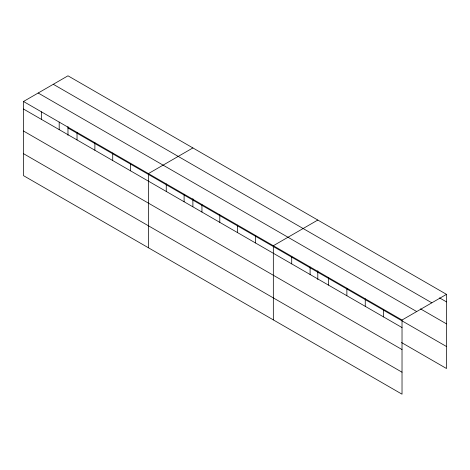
<?xml version="1.0" encoding="UTF-8"?>
<svg xmlns="http://www.w3.org/2000/svg" width="470" height="470" viewBox="0 0 470 470"><rect width="100%" height="100%" fill="white"/><g stroke="black" fill="none" stroke-linecap="round" stroke-linejoin="round"><path stroke-width="0.7" d="M23.5 101.491L402.026 320.029L402.026 394.189L23.5 175.651L23.5 101.491L67.974 75.811L446.5 294.349L446.5 368.509L401.486 342.524M192.888 147.933L148.414 173.606L148.414 247.766M317.802 220.048L273.329 245.722L273.329 319.882M402.026 320.029L446.5 294.349M439.526 297.868L446.5 301.893M53.298 84.283L431.824 302.827M420.509 308.872L446.5 323.877M38.176 93.013L416.702 311.557M67.974 127.987L446.5 346.525M23.5 109.028L402.026 327.572M23.5 131.013L402.026 349.557M23.5 153.667L402.026 372.205M383.643 309.413L383.643 316.956M365.255 298.797L365.255 306.34M346.872 288.186L346.872 295.724M328.483 277.57L328.483 285.108M317.802 270.761L317.802 279.55M310.1 266.954L310.1 274.498M291.711 256.338L291.711 263.882M255.48 235.423L255.48 242.961M237.638 225.118L237.638 232.662M219.796 214.819L219.796 222.357M201.947 204.515L201.947 212.058M192.888 198.645L192.888 206.7M184.105 194.21L184.105 201.753M166.257 183.911L166.257 191.449M130.572 163.302L130.572 170.845M112.724 153.003L112.724 160.54M94.881 142.698L94.881 150.241M77.033 132.393L77.033 139.937M67.974 126.524L67.974 135.313M59.191 122.094L59.191 129.632M41.342 111.79L41.342 119.333"/></g></svg>
